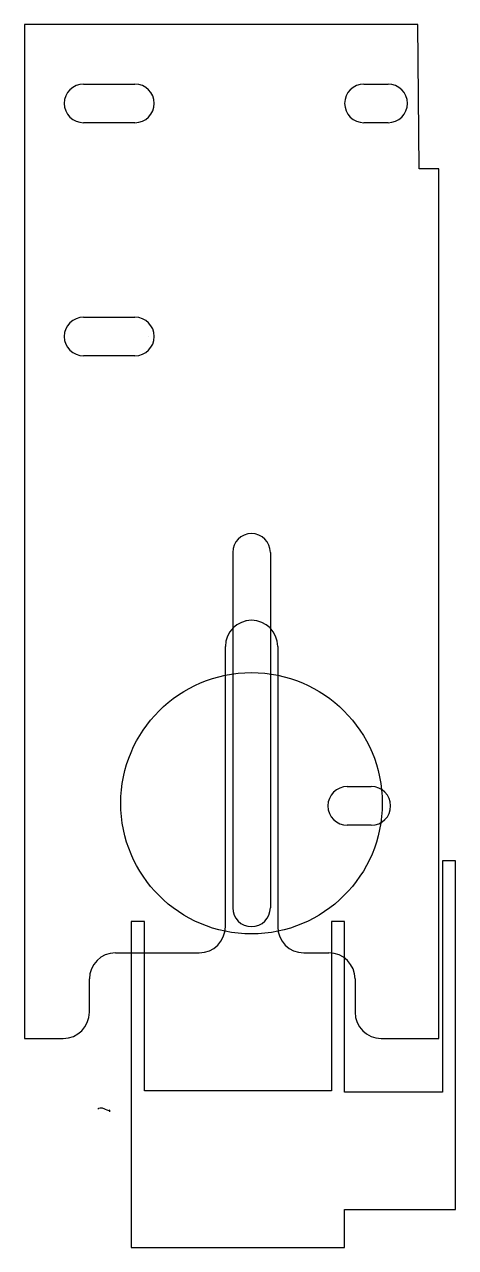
# Model space of a CAD drawing. Extents: x 17.98 to 20.04, y 2.7 to 8.55.
import ezdxf

# ---------------------------------------------------------------- set-up
doc = ezdxf.new("R2010")
doc.units = 0
doc.header["$LTSCALE"] = 5
doc.header["$MEASUREMENT"] = 0
for name, color, linetype in [('6_125BIT_500DEP', 5, 'Continuous'), ('7A_1250BALL', 5, 'Continuous'), ('DF_COMP', 4, 'Continuous'), ('Z_TATTOOMYSTIQUE', 37, 'Continuous')]:
    doc.layers.add(name, color=color, linetype=linetype)

msp = doc.modelspace()

# ---------------------------------------------------------------- linework, layer by layer
at = {"layer": '6_125BIT_500DEP', "color": 5, "linetype": 'Continuous', "lineweight": 25}
for p, q in [((18.9732, 6.0275), (18.9732, 4.3275)), ((19.1532, 6.0275), (19.1532, 4.3275))]:
    msp.add_line(p, q, dxfattribs=at)
for centre, start, end in [((19.0632, 6.0275), 0, 180), ((19.0632, 4.3275), 180, 0)]:
    msp.add_arc(centre, 0.09, start, end, dxfattribs=at)
at = {"layer": '7A_1250BALL', "color": 5, "linetype": 'Continuous', "lineweight": 25}
msp.add_circle((19.0632, 4.8275), 0.625, dxfattribs=at)
at = {"layer": 'DF_COMP', "color": 4, "linetype": 'Continuous', "lineweight": 25}
for p, q in [((18.5702, 7.06), (18.5702, 7.06)), ((19.0352, 5.7025), (19.0352, 5.7025)), ((18.332, 3.3675), (18.3285, 3.3651)), ((18.3402, 3.3695), (18.332, 3.3675)), ((18.3505, 3.3684), (18.3402, 3.3695)), ((18.3626, 3.3644), (18.3505, 3.3684)), ((18.3759, 3.3576), (18.3626, 3.3644)), ((18.3855, 3.3588), (18.3773, 3.3568)), ((18.3865, 3.3513), (18.3855, 3.3588))]:
    msp.add_line(p, q, dxfattribs=at)
at = {"layer": 'Z_TATTOOMYSTIQUE', "color": 4, "linetype": 'Continuous', "lineweight": 25}
for p, q in [((19.8582, 8.5525), (17.9782, 8.5525)), ((17.9782, 8.5525), (17.9782, 3.7025)), ((19.8652, 7.8625), (19.8582, 8.5525)), ((18.2607, 8.2675), (18.5057, 8.2675)), ((19.6007, 8.2675), (19.7157, 8.2675)), ((18.1682, 8.175), (18.1682, 8.175)), ((18.5982, 8.175), (18.5982, 8.175)), ((19.5082, 8.175), (19.5082, 8.175)), ((19.8082, 8.175), (19.8082, 8.175)), ((18.5057, 8.0825), (18.2607, 8.0825)), ((19.7157, 8.0825), (19.6007, 8.0825)), ((19.9582, 7.8625), (19.8652, 7.8625)), ((19.9582, 3.7025), (19.9582, 7.8625)), ((18.2607, 7.1525), (18.5057, 7.1525)), ((18.5057, 6.9675), (18.2607, 6.9675)), ((18.9382, 4.237), (18.9382, 5.5775)), ((19.1882, 5.5775), (19.1882, 4.237)), ((19.5207, 4.9075), (19.6357, 4.9075)), ((19.4282, 4.815), (19.4282, 4.815)), ((19.7282, 4.815), (19.7282, 4.815)), ((19.6357, 4.7225), (19.5207, 4.7225)), ((20.0382, 4.5525), (19.9752, 4.5525)), ((19.9752, 4.5525), (19.9752, 3.445)), ((20.0382, 2.885), (20.0382, 4.5525)), ((18.5512, 4.2625), (18.4882, 4.2625)), ((18.4882, 4.2625), (18.4882, 2.7025)), ((18.5512, 3.4525), (18.5512, 4.2625)), ((19.5082, 4.2625), (19.4452, 4.2625)), ((19.4452, 4.2625), (19.4452, 3.4525)), ((19.5082, 3.445), (19.5082, 4.2625)), ((18.4132, 4.112), (18.8132, 4.112)), ((19.3132, 4.112), (19.4332, 4.112)), ((18.2882, 3.8275), (18.2882, 3.987)), ((19.5582, 3.987), (19.5582, 3.8275)), ((17.9782, 3.7025), (18.1632, 3.7025)), ((19.6832, 3.7025), (19.9582, 3.7025)), ((19.4452, 3.4525), (18.5512, 3.4525)), ((19.9752, 3.445), (19.5082, 3.445)), ((19.5082, 2.7025), (19.5082, 2.885)), ((19.5082, 2.885), (20.0382, 2.885)), ((18.4882, 2.7025), (19.5082, 2.7025))]:
    msp.add_line(p, q, dxfattribs=at)
for centre, radius, start, end in [((18.2607, 8.175), 0.0925, 90, 180), ((18.5057, 8.175), 0.0925, 0, 90), ((19.6007, 8.175), 0.0925, 90, 180), ((19.7157, 8.175), 0.0925, 0, 90), ((18.2607, 8.175), 0.0925, 180, -90), ((18.5057, 8.175), 0.0925, -90, 0), ((19.6007, 8.175), 0.0925, 180, -90), ((19.7157, 8.175), 0.0925, -90, 0), ((18.2607, 7.06), 0.0925, 90, 180), ((18.5057, 7.06), 0.0925, 0, 90), ((18.2607, 7.06), 0.0925, 180, -90), ((18.5057, 7.06), 0.0925, -90, 0), ((19.0632, 5.5775), 0.125, 90, 180), ((19.0632, 5.5775), 0.125, 0, 90), ((19.5207, 4.815), 0.0925, 90, 180), ((19.6357, 4.815), 0.0925, 0, 90), ((19.5207, 4.815), 0.0925, 180, -90), ((19.6357, 4.815), 0.0925, -90, 0), ((18.8132, 4.237), 0.125, -90, 0), ((19.3132, 4.237), 0.125, 180, -90), ((18.4132, 3.987), 0.125, 90, 180), ((19.4332, 3.987), 0.125, 0, 90), ((18.1632, 3.8275), 0.125, -90, 0), ((19.6832, 3.8275), 0.125, 180, -90)]:
    msp.add_arc(centre, radius, start, end, dxfattribs=at)

doc.saveas('drawing.dxf')
